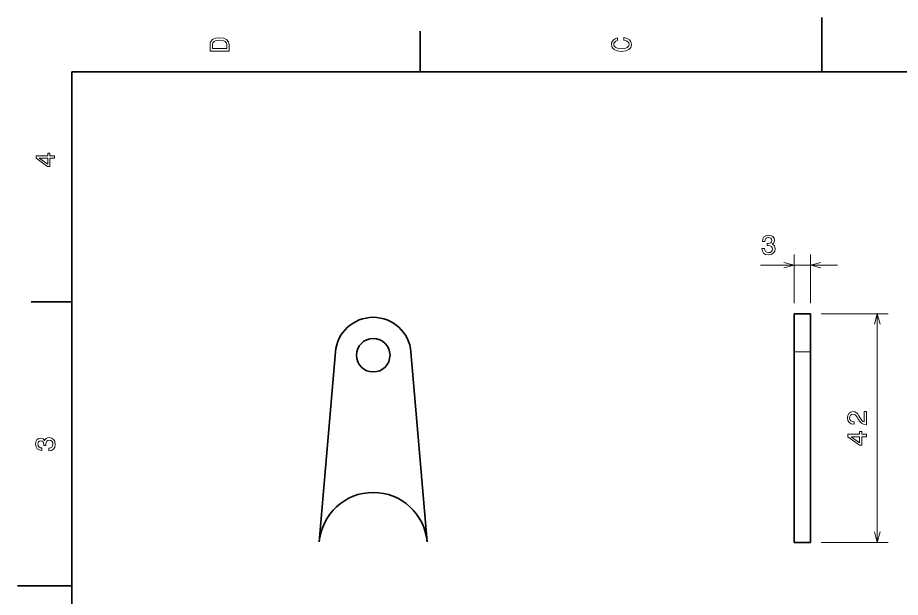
# Model space of a CAD drawing. Extents: x 0 to 297, y 0 to 210.
# Drawn here: x 0 to 163, y 102.9 to 210 of the extents above; entities that cross this region are included whole.
import ezdxf

# ---------------------------------------------------------------- set-up
doc = ezdxf.new("R2010")
doc.units = 0

msp = doc.modelspace()

# ---------------------------------------------------------------- linework, layer by layer
at = {"color": 7, "lineweight": 35, "ltscale": 0.25}
for p, q in [((148.5, 200), (148.5, 210)), ((10, 105), (0, 105))]:
    msp.add_line(p, q, dxfattribs=at)
at = {"color": 7, "lineweight": 35, "ltscale": 0.1875}
for p, q in [((74.300003, 200), (74.300003, 207.5)), ((10, 157.5), (2.5, 157.5))]:
    msp.add_line(p, q, dxfattribs=at)
at = {"color": 7, "lineweight": 35}
for p, q in [((287, 200), (10, 200)), ((10, 200), (10, 10)), ((55.68837, 113.128464), (58.677551, 148.229233)), ((72.62706, 148.229233), (75.616241, 113.128464)), ((143.375748, 148.277161), (143.375748, 113.049332)), ((146.375748, 148.277161), (146.375748, 113.049332))]:
    msp.add_line(p, q, dxfattribs=at)
at = {"color": 7, "lineweight": 13, "ltscale": 0.224826}
for p, q in [((143.375748, 157.277161), (143.375748, 166.270203)), ((146.375748, 157.277161), (146.375748, 166.270203))]:
    msp.add_line(p, q, dxfattribs=at)
at = {"color": 7, "lineweight": 13, "ltscale": 0.354949}
msp.add_line((151.375748, 164.270203), (137.177795, 164.270203), dxfattribs=at)
at = {"color": 7, "lineweight": 35, "ltscale": 0.175}
for p, q in [((143.375748, 155.277161), (143.375748, 148.277161)), ((146.375748, 155.277161), (146.375748, 148.277161))]:
    msp.add_line(p, q, dxfattribs=at)
at = {"color": 7, "lineweight": 35, "ltscale": 0.075}
for p, q in [((146.375748, 155.277161), (143.375748, 155.277161)), ((146.375748, 113.049332), (143.375748, 113.049332))]:
    msp.add_line(p, q, dxfattribs=at)
at = {"color": 34, "lineweight": 13, "ltscale": 0.308705}
for p, q in [((148.375748, 155.277161), (160.723938, 155.277161)), ((148.375748, 113.049332), (160.723938, 113.049332))]:
    msp.add_line(p, q, dxfattribs=at)
at = {"color": 34, "lineweight": 13}
msp.add_line((158.723938, 113.049332), (158.723938, 155.277161), dxfattribs=at)
at = {"color": 7, "lineweight": 13, "ltscale": 0.075}
msp.add_line((146.375748, 148.277161), (143.375748, 148.277161), dxfattribs=at)
at = {"color": 7, "lineweight": 13}
for points in [[(35.533215, 204.994965), (35.533215, 203.829971), (39.033215, 203.829971), (39.033215, 204.994965), (38.922264, 205.544678), (38.584366, 205.953171), (38.034657, 206.205338), (37.283215, 206.296112), (36.516644, 206.215424), (36.21405, 206.114563), (35.971977, 205.973343), (35.644165, 205.56485), (35.563473, 205.297562)], [(35.951801, 204.959656), (36.027451, 205.342941), (36.259438, 205.605194), (36.672985, 205.761536), (37.283215, 205.811966), (37.873272, 205.756485), (38.286816, 205.600143), (38.533936, 205.332855), (38.614628, 204.959656), (38.614628, 204.298996), (35.951801, 204.298996)], [(111.93206, 205.817017), (112.35569, 205.716141), (112.658287, 205.549713), (112.844887, 205.317734), (112.905403, 205.045395), (112.814629, 204.71759), (112.54229, 204.460388), (112.098488, 204.28891), (111.483215, 204.233429), (110.872986, 204.28891), (110.424141, 204.455338), (110.151802, 204.71254), (110.055984, 205.045395), (110.106415, 205.287476), (110.247627, 205.494247), (110.474571, 205.655624), (110.787247, 205.766571), (110.787247, 206.245682), (110.308144, 206.094391), (109.94503, 205.832138), (109.718086, 205.474075), (109.637398, 205.045395), (109.763474, 204.510818), (110.116501, 204.10231), (110.696472, 203.840057), (111.483215, 203.749283), (112.269958, 203.840057), (112.84993, 204.10231), (113.208, 204.510818), (113.329041, 205.045395), (113.233215, 205.51442), (112.965927, 205.892654), (112.527161, 206.159943), (111.93206, 206.301163)], [(6.833213, 184.02739), (6.833213, 184.481277), (5.965778, 184.481277), (5.965778, 184.98056), (5.56232, 184.98056), (5.56232, 184.481277), (3.408862, 184.481277), (3.408862, 184.022339), (5.521974, 182.489197), (5.965778, 182.489197), (5.965778, 184.02739)], [(5.56232, 182.912827), (3.993876, 184.02739), (5.56232, 184.02739)], [(137.424911, 167.369629), (137.424911, 167.33432), (137.505615, 166.850174), (137.742645, 166.487061), (138.115845, 166.255066), (138.610077, 166.169342), (139.134567, 166.255066), (139.527939, 166.476974), (139.780106, 166.830002), (139.87088, 167.28389), (139.830536, 167.581436), (139.719589, 167.823517), (139.538025, 168.010117), (139.295959, 168.146286), (139.623764, 168.41861), (139.739761, 168.852341), (139.664108, 169.245712), (139.44725, 169.543259), (139.094223, 169.729858), (138.610077, 169.795425), (138.156189, 169.714722), (137.808197, 169.492828), (137.581253, 169.139801), (137.505615, 168.670776), (137.505615, 168.635483), (137.954453, 168.635483), (137.994797, 168.958237), (138.125931, 169.190231), (138.337738, 169.331436), (138.6353, 169.381866), (138.897537, 169.341522), (139.089188, 169.235626), (139.205185, 169.064148), (139.250565, 168.832169), (139.205185, 168.585037), (139.084137, 168.41861), (138.87233, 168.317749), (138.584854, 168.287491), (138.388168, 168.292542), (138.388168, 167.894119), (138.6353, 167.904205), (138.953018, 167.858826), (139.190048, 167.737778), (139.331253, 167.541092), (139.381699, 167.28389), (139.326218, 166.991379), (139.179962, 166.774521), (138.947968, 166.638351), (138.640335, 166.592972), (138.322617, 166.643402), (138.090622, 166.794693), (137.944366, 167.036774), (137.888901, 167.369629)], [(5.73379, 129.979111), (5.769093, 129.979111), (6.253242, 130.059799), (6.616354, 130.296829), (6.848343, 130.670029), (6.934078, 131.164276), (6.848343, 131.688766), (6.626441, 132.082138), (6.273415, 132.334305), (5.819525, 132.425079), (5.521974, 132.384735), (5.279899, 132.273788), (5.0933, 132.092224), (4.957133, 131.850143), (4.684798, 132.177963), (4.251081, 132.293961), (3.857709, 132.218307), (3.560158, 132.00145), (3.373559, 131.648422), (3.307997, 131.164276), (3.388689, 130.710388), (3.610591, 130.362396), (3.963617, 130.135452), (4.432637, 130.059799), (4.46794, 130.059799), (4.46794, 130.508652), (4.145173, 130.548996), (3.913184, 130.680115), (3.771974, 130.891937), (3.721542, 131.189484), (3.761888, 131.451736), (3.867795, 131.643372), (4.039265, 131.759369), (4.271254, 131.804764), (4.518372, 131.759369), (4.684798, 131.638336), (4.785663, 131.426514), (4.815922, 131.139053), (4.810879, 130.942368), (5.209294, 130.942368), (5.199208, 131.189484), (5.244596, 131.507217), (5.365634, 131.744247), (5.56232, 131.885452), (5.819525, 131.935883), (6.112032, 131.880417), (6.328891, 131.734161), (6.465058, 131.502167), (6.510447, 131.194534), (6.460014, 130.876801), (6.308718, 130.644821), (6.066643, 130.498566), (5.73379, 130.443085)]]:
    msp.add_lwpolyline(points, close=True, dxfattribs=at)
for points in [[(141.443893, 163.752563), (143.375748, 164.270203), (141.443893, 164.787842)], [(148.307602, 164.787842), (146.375748, 164.270203), (148.307602, 163.752563)]]:
    msp.add_lwpolyline(points, dxfattribs=at)
at = {"color": 34, "lineweight": 13}
for points in [[(159.241577, 153.345306), (158.723938, 155.277161), (158.206299, 153.345306)], [(158.206299, 114.981186), (158.723938, 113.049332), (159.241577, 114.981186)]]:
    msp.add_lwpolyline(points, dxfattribs=at)
for points in [[(156.723938, 134.800705), (156.723938, 137.206329), (156.290222, 137.206329), (156.290222, 135.305038), (156.053177, 135.410934), (155.856491, 135.592499), (155.498428, 136.152298), (155.347137, 136.449844), (155.13028, 136.7827), (154.878113, 137.01973), (154.580566, 137.155899), (154.242661, 137.206329), (153.819031, 137.12059), (153.486176, 136.88356), (153.274368, 136.520447), (153.198715, 136.051437), (153.284454, 135.567276), (153.521484, 135.199127), (153.899719, 134.962097), (154.399002, 134.881409), (154.469604, 134.881409), (154.469604, 135.340332), (154.42926, 135.340332), (154.086319, 135.385727), (153.834167, 135.521896), (153.672775, 135.738754), (153.61731, 136.026215), (153.66774, 136.318726), (153.793823, 136.535583), (153.990509, 136.676788), (154.237625, 136.727219), (154.469604, 136.691925), (154.66629, 136.5961), (154.837769, 136.434723), (154.989059, 136.212814), (155.150452, 135.915268), (155.46312, 135.421021), (155.795975, 135.073044), (156.199432, 134.866272), (156.708801, 134.800705)], [(156.723938, 132.572617), (156.723938, 133.026505), (155.856491, 133.026505), (155.856491, 133.525787), (155.453033, 133.525787), (155.453033, 133.026505), (153.299576, 133.026505), (153.299576, 132.567566), (155.412689, 131.034424), (155.856491, 131.034424), (155.856491, 132.572617)], [(155.453033, 131.458054), (153.884598, 132.572617), (155.453033, 132.572617)]]:
    msp.add_lwpolyline(points, close=True, dxfattribs=at)
at = {"color": 7, "lineweight": 35}
msp.add_circle((65.652306, 147.635269), 3.1, dxfattribs=at)
for centre, radius in [((65.652306, 147.635269), 7), ((65.652306, 112.27993), 10)]:
    msp.add_arc(centre, radius, 4.867561, 175.132443, dxfattribs=at)

doc.saveas('drawing.dxf')
